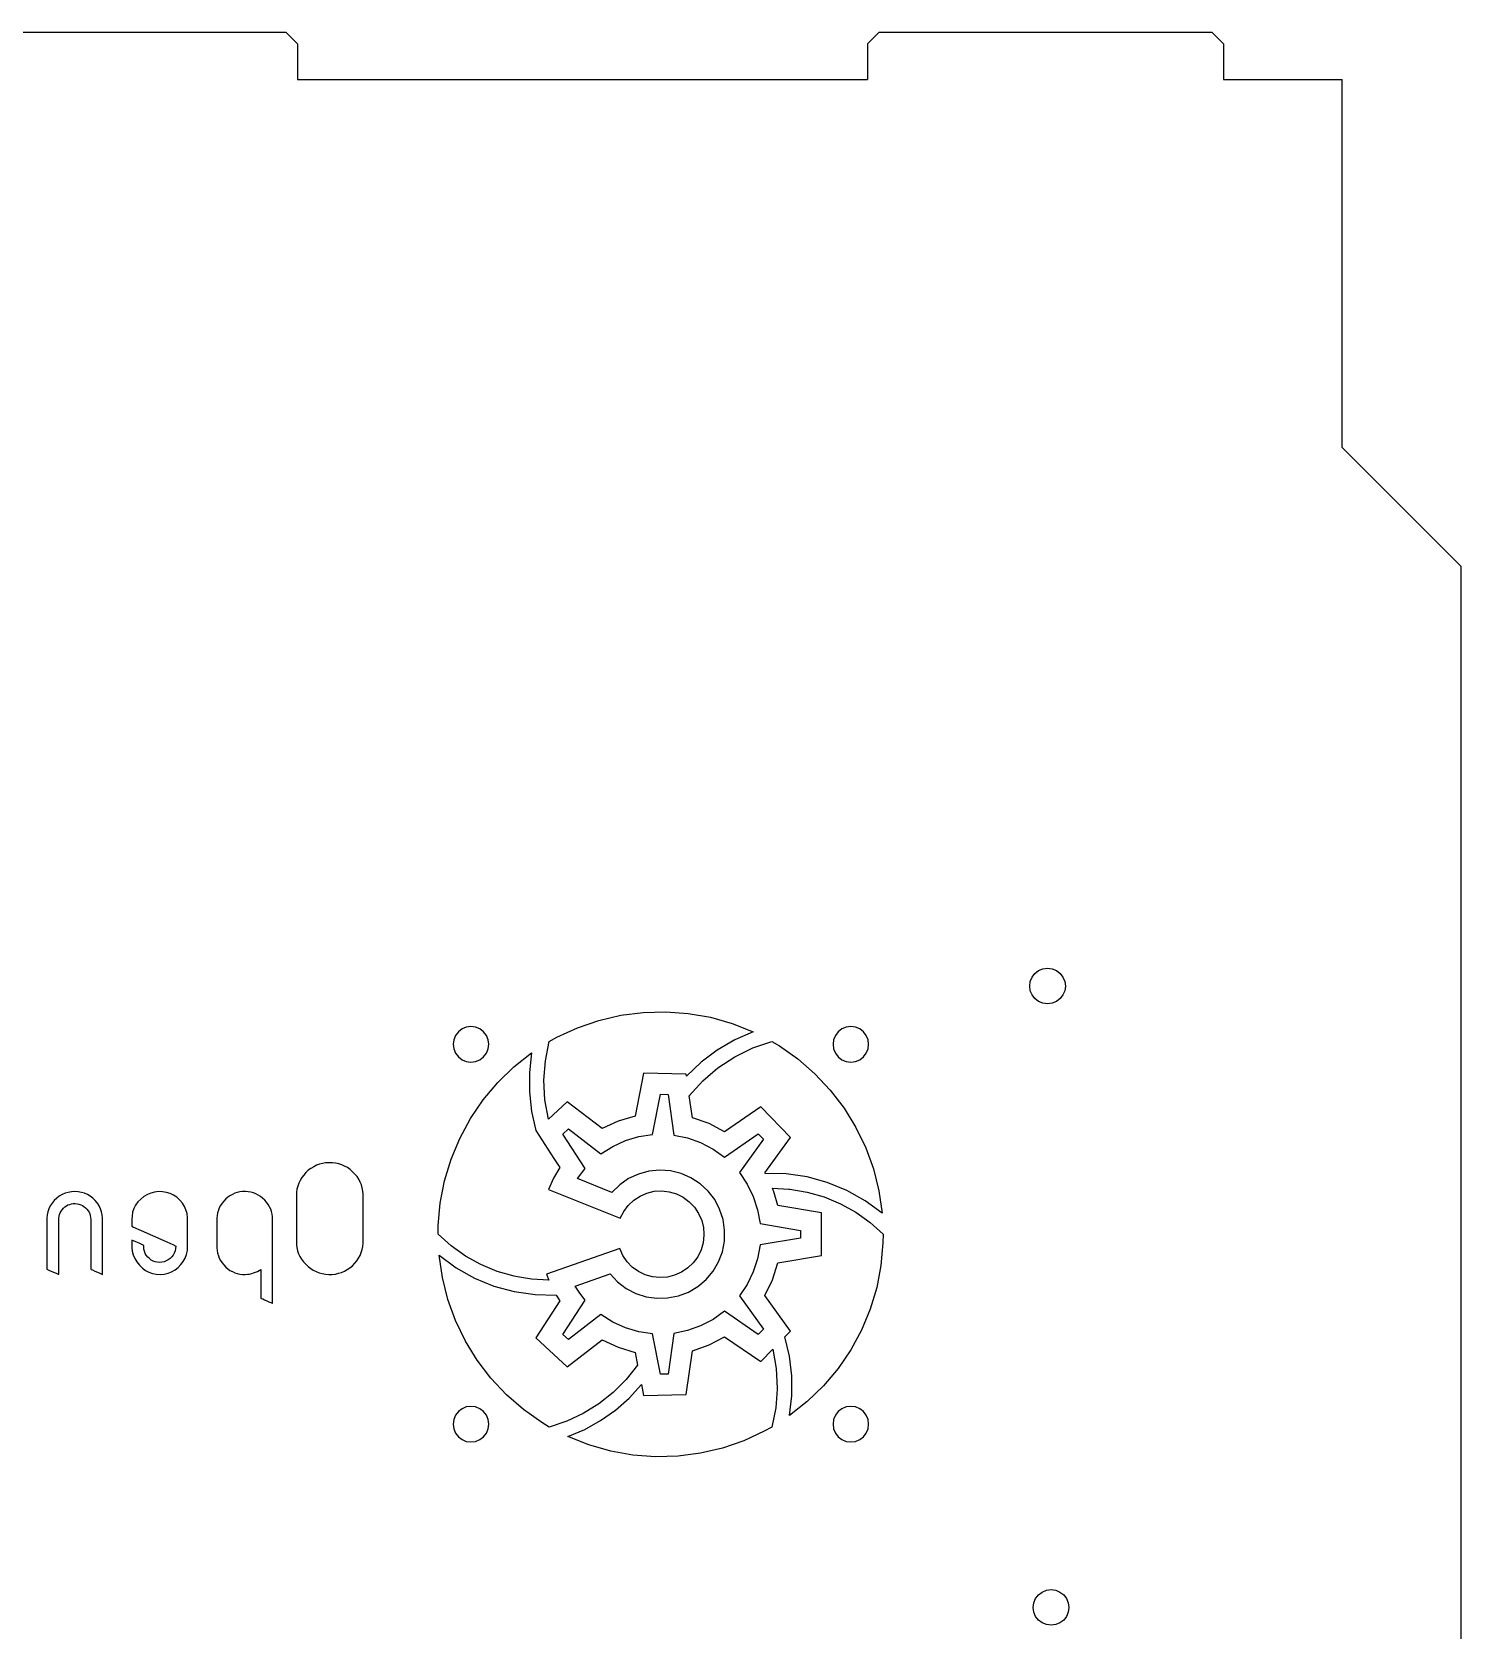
# Model space of a CAD drawing. Header units: metres. Extents: x 296 to 562, y 1543 to 1813.
# Drawn here: x 431.2 to 551.5, y 1678 to 1812.6 of the extents above; entities that cross this region are included whole.
import ezdxf

# ---------------------------------------------------------------- set-up
doc = ezdxf.new("R2010")
doc.units = ezdxf.units.M

msp = doc.modelspace()

# ---------------------------------------------------------------- linework, layer by layer
at = {"layer": 'GROUP0'}
for p, q in [((404.54, 1812.64, 0), (452.54, 1812.64, 0)), ((452.54, 1812.64, 0), (453.54, 1811.64, 0)), ((502.54, 1812.64, 0), (501.54, 1811.64, 0)), ((502.54, 1812.64, 0), (530.54, 1812.64, 0)), ((530.54, 1812.64, 0), (531.54, 1811.64, 0)), ((453.54, 1811.64, 0), (453.54, 1808.64, 0)), ((501.54, 1811.64, 0), (501.54, 1808.64, 0)), ((531.54, 1811.64, 0), (531.54, 1808.64, 0)), ((453.54, 1808.64, 0), (501.54, 1808.64, 0)), ((531.54, 1808.64, 0), (541.54, 1808.64, 0)), ((541.54, 1777.64, 0), (541.54, 1808.64, 0)), ((551.54, 1767.64, 0), (541.54, 1777.64, 0)), ((551.54, 1767.64, 0), (551.54, 1613.64, 0)), ((515.21, 1732.27, 0), (515.26, 1732.66, 0)), ((515.26, 1732.66, 0), (515.41, 1733.02, 0)), ((515.41, 1733.02, 0), (515.65, 1733.33, 0)), ((515.65, 1733.33, 0), (515.96, 1733.57, 0)), ((515.96, 1733.57, 0), (516.32, 1733.72, 0)), ((516.32, 1733.72, 0), (516.71, 1733.77, 0)), ((516.71, 1733.77, 0), (517.1, 1733.72, 0)), ((517.1, 1733.72, 0), (517.46, 1733.57, 0)), ((517.46, 1733.57, 0), (517.77, 1733.33, 0)), ((517.77, 1733.33, 0), (518.01, 1733.02, 0)), ((518.01, 1733.02, 0), (518.16, 1732.66, 0)), ((518.16, 1732.66, 0), (518.21, 1732.27, 0)), ((515.26, 1731.88, 0), (515.21, 1732.27, 0)), ((515.41, 1731.52, 0), (515.26, 1731.88, 0)), ((515.65, 1731.21, 0), (515.41, 1731.52, 0)), ((518.01, 1731.52, 0), (517.77, 1731.21, 0)), ((518.16, 1731.88, 0), (518.01, 1731.52, 0)), ((518.21, 1732.27, 0), (518.16, 1731.88, 0)), ((480.76, 1729.81, 0), (482.65, 1730.05, 0)), ((482.65, 1730.05, 0), (484.55, 1730.11, 0)), ((484.55, 1730.11, 0), (486.45, 1729.97, 0)), ((486.45, 1729.97, 0), (488.32, 1729.64, 0)), ((515.96, 1730.97, 0), (515.65, 1731.21, 0)), ((516.32, 1730.82, 0), (515.96, 1730.97, 0)), ((516.71, 1730.77, 0), (516.32, 1730.82, 0)), ((517.1, 1730.82, 0), (516.71, 1730.77, 0)), ((517.46, 1730.97, 0), (517.1, 1730.82, 0)), ((517.77, 1731.21, 0), (517.46, 1730.97, 0)), ((467.39, 1728.66, 0), (467.08, 1728.42, 0)), ((467.75, 1728.81, 0), (467.39, 1728.66, 0)), ((468.14, 1728.86, 0), (467.75, 1728.81, 0)), ((468.53, 1728.81, 0), (468.14, 1728.86, 0)), ((468.89, 1728.66, 0), (468.53, 1728.81, 0)), ((469.2, 1728.42, 0), (468.89, 1728.66, 0)), ((475.38, 1727.95, 0), (477.11, 1728.75, 0)), ((477.11, 1728.75, 0), (478.91, 1729.37, 0)), ((478.91, 1729.37, 0), (480.76, 1729.81, 0)), ((488.32, 1729.64, 0), (490.15, 1729.11, 0)), ((490.15, 1729.11, 0), (491.92, 1728.41, 0)), ((499.39, 1728.66, 0), (499.08, 1728.42, 0)), ((499.75, 1728.81, 0), (499.39, 1728.66, 0)), ((500.14, 1728.86, 0), (499.75, 1728.81, 0)), ((500.53, 1728.81, 0), (500.14, 1728.86, 0)), ((500.89, 1728.66, 0), (500.53, 1728.81, 0)), ((501.2, 1728.42, 0), (500.89, 1728.66, 0)), ((466.69, 1727.75, 0), (466.64, 1727.36, 0)), ((466.64, 1727.36, 0), (466.69, 1726.97, 0)), ((466.84, 1728.11, 0), (466.69, 1727.75, 0)), ((467.08, 1728.42, 0), (466.84, 1728.11, 0)), ((469.44, 1728.11, 0), (469.2, 1728.42, 0)), ((469.59, 1727.75, 0), (469.44, 1728.11, 0)), ((469.64, 1727.36, 0), (469.59, 1727.75, 0)), ((469.59, 1726.97, 0), (469.64, 1727.36, 0)), ((474.41, 1725.98, 0), (474.74, 1727.6, 0)), ((474.74, 1727.6, 0), (475.38, 1727.95, 0)), ((490.36, 1727.73, 0), (488.88, 1726.87, 0)), ((491.92, 1728.41, 0), (490.36, 1727.73, 0)), ((492.4, 1727.23, 0), (493.49, 1727.6, 0)), ((493.49, 1727.6, 0), (494.12, 1727.22, 0)), ((498.69, 1727.75, 0), (498.64, 1727.36, 0)), ((498.64, 1727.36, 0), (498.69, 1726.97, 0)), ((498.84, 1728.11, 0), (498.69, 1727.75, 0)), ((499.08, 1728.42, 0), (498.84, 1728.11, 0)), ((501.44, 1728.11, 0), (501.2, 1728.42, 0)), ((501.59, 1727.75, 0), (501.44, 1728.11, 0)), ((501.64, 1727.36, 0), (501.59, 1727.75, 0)), ((501.59, 1726.97, 0), (501.64, 1727.36, 0)), ((466.69, 1726.97, 0), (466.84, 1726.61, 0)), ((466.84, 1726.61, 0), (467.08, 1726.3, 0)), ((467.08, 1726.3, 0), (467.39, 1726.06, 0)), ((467.39, 1726.06, 0), (467.75, 1725.91, 0)), ((468.53, 1725.91, 0), (468.89, 1726.06, 0)), ((468.89, 1726.06, 0), (469.2, 1726.3, 0)), ((469.2, 1726.3, 0), (469.44, 1726.61, 0)), ((469.44, 1726.61, 0), (469.59, 1726.97, 0)), ((471.76, 1725.46, 0), (473.25, 1726.64, 0)), ((473.25, 1726.64, 0), (473.06, 1725, 0)), ((474.29, 1724.33, 0), (474.41, 1725.98, 0)), ((488.88, 1726.87, 0), (487.52, 1725.85, 0)), ((488.95, 1725.39, 0), (490.36, 1726.32, 0)), ((490.36, 1726.32, 0), (491.89, 1727.06, 0)), ((491.89, 1727.06, 0), (492.4, 1727.23, 0)), ((494.12, 1727.22, 0), (495.67, 1726.13, 0)), ((495.67, 1726.13, 0), (497.11, 1724.88, 0)), ((498.69, 1726.97, 0), (498.84, 1726.61, 0)), ((498.84, 1726.61, 0), (499.08, 1726.3, 0)), ((499.08, 1726.3, 0), (499.39, 1726.06, 0)), ((499.39, 1726.06, 0), (499.75, 1725.91, 0)), ((500.53, 1725.91, 0), (500.89, 1726.06, 0)), ((500.89, 1726.06, 0), (501.2, 1726.3, 0)), ((501.2, 1726.3, 0), (501.44, 1726.61, 0)), ((501.44, 1726.61, 0), (501.59, 1726.97, 0)), ((467.75, 1725.91, 0), (468.14, 1725.86, 0)), ((468.14, 1725.86, 0), (468.53, 1725.91, 0)), ((470.39, 1724.14, 0), (471.76, 1725.46, 0)), ((473.06, 1725, 0), (473.06, 1723.35, 0)), ((482.68, 1724.94, 0), (481.96, 1721.31, 0)), ((486.27, 1724.85, 0), (482.68, 1724.94, 0)), ((486.29, 1724.67, 0), (486.27, 1724.85, 0)), ((487.52, 1725.85, 0), (486.29, 1724.67, 0)), ((487.66, 1724.28, 0), (488.95, 1725.39, 0)), ((497.11, 1724.88, 0), (498.41, 1723.49, 0)), ((499.75, 1725.91, 0), (500.14, 1725.86, 0)), ((500.14, 1725.86, 0), (500.53, 1725.91, 0)), ((469.17, 1722.68, 0), (470.39, 1724.14, 0)), ((473.06, 1723.35, 0), (473.25, 1721.71, 0)), ((474.37, 1722.69, 0), (474.29, 1724.33, 0)), ((486.53, 1723.02, 0), (487.66, 1724.28, 0)), ((498.41, 1723.49, 0), (499.57, 1721.98, 0)), ((468.1, 1721.11, 0), (469.17, 1722.68, 0)), ((474.66, 1721.06, 0), (474.37, 1722.69, 0)), ((476.24, 1722.52, 0), (474.66, 1721.06, 0)), ((479.18, 1720.26, 0), (476.24, 1722.52, 0)), ((483.44, 1719.76, 0), (484.11, 1723.16, 0)), ((484.11, 1723.16, 0), (484.74, 1723.14, 0)), ((484.74, 1723.14, 0), (485.24, 1719.72, 0)), ((486.79, 1721.18, 0), (486.53, 1723.02, 0)), ((492.56, 1722.1, 0), (489.51, 1719.99, 0)), ((495.07, 1719.52, 0), (492.56, 1722.1, 0)), ((499.57, 1721.98, 0), (500.57, 1720.36, 0)), ((467.19, 1719.43, 0), (468.1, 1721.11, 0)), ((473.25, 1721.71, 0), (473.61, 1720.09, 0)), ((480.53, 1720.89, 0), (479.18, 1720.26, 0)), ((481.96, 1721.31, 0), (480.53, 1720.89, 0)), ((488.2, 1720.69, 0), (486.79, 1721.18, 0)), ((489.51, 1719.99, 0), (488.2, 1720.69, 0)), ((466.46, 1717.68, 0), (467.19, 1719.43, 0)), ((473.61, 1720.09, 0), (475.13, 1717.75, 0)), ((475.88, 1719.8, 0), (476.35, 1720.24, 0)), ((477.77, 1716.91, 0), (475.88, 1719.8, 0)), ((476.35, 1720.24, 0), (479.09, 1718.13, 0)), ((480.08, 1718.76, 0), (481.15, 1719.25, 0)), ((481.15, 1719.25, 0), (482.27, 1719.59, 0)), ((482.27, 1719.59, 0), (483.44, 1719.76, 0)), ((485.24, 1719.72, 0), (486.39, 1719.48, 0)), ((486.39, 1719.48, 0), (487.49, 1719.08, 0)), ((489.49, 1717.85, 0), (492.34, 1719.82, 0)), ((492.78, 1719.36, 0), (490.75, 1716.57, 0)), ((492.34, 1719.82, 0), (492.78, 1719.36, 0)), ((492.89, 1716.53, 0), (495.07, 1719.52, 0)), ((500.57, 1720.36, 0), (501.39, 1718.65, 0)), ((479.09, 1718.13, 0), (480.08, 1718.76, 0)), ((487.49, 1719.08, 0), (488.54, 1718.54, 0)), ((488.54, 1718.54, 0), (489.49, 1717.85, 0)), ((501.39, 1718.65, 0), (502.04, 1716.86, 0)), ((454.24, 1716.55, 0), (454.05, 1716.35, 0)), ((454.44, 1716.75, 0), (454.24, 1716.55, 0)), ((454.66, 1716.91, 0), (454.44, 1716.75, 0)), ((454.89, 1717.05, 0), (454.66, 1716.91, 0)), ((455.13, 1717.17, 0), (454.89, 1717.05, 0)), ((455.38, 1717.26, 0), (455.13, 1717.17, 0)), ((455.63, 1717.33, 0), (455.38, 1717.26, 0)), ((455.9, 1717.37, 0), (455.63, 1717.33, 0)), ((456.18, 1717.39, 0), (455.9, 1717.37, 0)), ((456.47, 1717.38, 0), (456.18, 1717.39, 0)), ((456.74, 1717.35, 0), (456.47, 1717.38, 0)), ((457.01, 1717.29, 0), (456.74, 1717.35, 0)), ((457.26, 1717.21, 0), (457.01, 1717.29, 0)), ((457.5, 1717.1, 0), (457.26, 1717.21, 0)), ((457.73, 1716.97, 0), (457.5, 1717.1, 0)), ((457.96, 1716.82, 0), (457.73, 1716.97, 0)), ((458.17, 1716.63, 0), (457.96, 1716.82, 0)), ((458.36, 1716.43, 0), (458.17, 1716.63, 0)), ((465.91, 1715.86, 0), (466.46, 1717.68, 0)), ((475.63, 1716.98, 0), (475.1, 1716.09, 0)), ((475.13, 1717.75, 0), (475.63, 1716.98, 0)), ((477.11, 1716.05, 0), (477.77, 1716.91, 0)), ((483.13, 1716.68, 0), (482.25, 1716.43, 0)), ((484.04, 1716.77, 0), (483.13, 1716.68, 0)), ((484.95, 1716.7, 0), (484.04, 1716.77, 0)), ((485.84, 1716.49, 0), (484.95, 1716.7, 0)), ((490.75, 1716.57, 0), (491.41, 1715.59, 0)), ((492.89, 1716.53, 0), (492.91, 1716.48, 0)), ((502.04, 1716.86, 0), (502.51, 1715.01, 0)), ((453.48, 1715.16, 0), (453.45, 1714.89, 0)), ((453.55, 1715.42, 0), (453.48, 1715.16, 0)), ((453.63, 1715.67, 0), (453.55, 1715.42, 0)), ((453.75, 1715.9, 0), (453.63, 1715.67, 0)), ((453.88, 1716.13, 0), (453.75, 1715.9, 0)), ((454.05, 1716.35, 0), (453.88, 1716.13, 0)), ((458.54, 1716.22, 0), (458.36, 1716.43, 0)), ((458.69, 1716, 0), (458.54, 1716.22, 0)), ((458.81, 1715.76, 0), (458.69, 1716, 0)), ((458.91, 1715.52, 0), (458.81, 1715.76, 0)), ((458.98, 1715.27, 0), (458.91, 1715.52, 0)), ((459.03, 1715, 0), (458.98, 1715.27, 0)), ((465.55, 1713.99, 0), (465.91, 1715.86, 0)), ((475.1, 1716.09, 0), (474.66, 1715.14, 0)), ((480.02, 1714.88, 0), (477.11, 1716.05, 0)), ((480.67, 1715.52, 0), (480.02, 1714.88, 0)), ((481.42, 1716.05, 0), (480.67, 1715.52, 0)), ((482.25, 1716.43, 0), (481.42, 1716.05, 0)), ((486.67, 1716.12, 0), (485.84, 1716.49, 0)), ((487.44, 1715.62, 0), (486.67, 1716.12, 0)), ((488.11, 1715, 0), (487.44, 1715.62, 0)), ((491.41, 1715.59, 0), (491.92, 1714.54, 0)), ((494.69, 1716.45, 0), (492.91, 1716.48, 0)), ((493.67, 1714.86, 0), (493.53, 1715.25, 0)), ((493.53, 1715.25, 0), (494.93, 1715.16, 0)), ((496.45, 1716.19, 0), (494.69, 1716.45, 0)), ((494.93, 1715.16, 0), (495.01, 1715.16, 0)), ((495.01, 1715.16, 0), (496.47, 1714.91, 0)), ((498.16, 1715.72, 0), (496.45, 1716.19, 0)), ((499.8, 1715.05, 0), (498.16, 1715.72, 0)), ((432.85, 1713.98, 0), (432.7, 1713.75, 0)), ((433.03, 1714.2, 0), (432.85, 1713.98, 0)), ((433.24, 1714.4, 0), (433.03, 1714.2, 0)), ((433.46, 1714.57, 0), (433.24, 1714.4, 0)), ((433.7, 1714.71, 0), (433.46, 1714.57, 0)), ((433.95, 1714.81, 0), (433.7, 1714.71, 0)), ((434.21, 1714.89, 0), (433.95, 1714.81, 0)), ((434.06, 1713.75, 0), (434.19, 1713.83, 0)), ((434.19, 1713.83, 0), (434.34, 1713.88, 0)), ((434.48, 1714.94, 0), (434.21, 1714.89, 0)), ((434.34, 1713.88, 0), (434.48, 1713.92, 0)), ((434.76, 1714.95, 0), (434.48, 1714.94, 0)), ((434.48, 1713.92, 0), (434.64, 1713.94, 0)), ((434.64, 1713.94, 0), (434.8, 1713.94, 0)), ((435.05, 1714.94, 0), (434.76, 1714.95, 0)), ((434.8, 1713.94, 0), (434.96, 1713.93, 0)), ((434.96, 1713.93, 0), (435.12, 1713.9, 0)), ((435.32, 1714.89, 0), (435.05, 1714.94, 0)), ((435.12, 1713.9, 0), (435.27, 1713.84, 0)), ((435.27, 1713.84, 0), (435.41, 1713.78, 0)), ((435.58, 1714.81, 0), (435.32, 1714.89, 0)), ((435.83, 1714.71, 0), (435.58, 1714.81, 0)), ((436.06, 1714.57, 0), (435.83, 1714.71, 0)), ((436.28, 1714.4, 0), (436.06, 1714.57, 0)), ((436.49, 1714.2, 0), (436.28, 1714.4, 0)), ((436.67, 1713.98, 0), (436.49, 1714.2, 0)), ((436.82, 1713.75, 0), (436.67, 1713.98, 0)), ((439.89, 1713.82, 0), (439.75, 1713.53, 0)), ((440.08, 1714.08, 0), (439.89, 1713.82, 0)), ((440.32, 1714.32, 0), (440.08, 1714.08, 0)), ((440.59, 1714.54, 0), (440.32, 1714.32, 0)), ((440.88, 1714.71, 0), (440.59, 1714.54, 0)), ((441.18, 1714.83, 0), (440.88, 1714.71, 0)), ((441.49, 1714.91, 0), (441.18, 1714.83, 0)), ((441.81, 1714.95, 0), (441.49, 1714.91, 0)), ((442.15, 1714.94, 0), (441.81, 1714.95, 0)), ((442.48, 1714.89, 0), (442.15, 1714.94, 0)), ((442.79, 1714.8, 0), (442.48, 1714.89, 0)), ((443.08, 1714.65, 0), (442.79, 1714.8, 0)), ((443.36, 1714.47, 0), (443.08, 1714.65, 0)), ((443.61, 1714.24, 0), (443.36, 1714.47, 0)), ((443.83, 1713.98, 0), (443.61, 1714.24, 0)), ((444, 1713.71, 0), (443.83, 1713.98, 0)), ((447.17, 1713.98, 0), (447.04, 1713.79, 0)), ((447.31, 1714.16, 0), (447.17, 1713.98, 0)), ((447.48, 1714.33, 0), (447.31, 1714.16, 0)), ((447.66, 1714.48, 0), (447.48, 1714.33, 0)), ((447.84, 1714.61, 0), (447.66, 1714.48, 0)), ((448.04, 1714.72, 0), (447.84, 1714.61, 0)), ((448.24, 1714.81, 0), (448.04, 1714.72, 0)), ((448.45, 1714.88, 0), (448.24, 1714.81, 0)), ((448.67, 1714.92, 0), (448.45, 1714.88, 0)), ((448.9, 1714.95, 0), (448.67, 1714.92, 0)), ((449.14, 1714.95, 0), (448.9, 1714.95, 0)), ((449.37, 1714.94, 0), (449.14, 1714.95, 0)), ((449.6, 1714.9, 0), (449.37, 1714.94, 0)), ((449.81, 1714.84, 0), (449.6, 1714.9, 0)), ((450.02, 1714.76, 0), (449.81, 1714.84, 0)), ((450.22, 1714.66, 0), (450.02, 1714.76, 0)), ((450.41, 1714.54, 0), (450.22, 1714.66, 0)), ((450.59, 1714.4, 0), (450.41, 1714.54, 0)), ((450.77, 1714.24, 0), (450.59, 1714.4, 0)), ((450.92, 1714.06, 0), (450.77, 1714.24, 0)), ((451.06, 1713.88, 0), (450.92, 1714.06, 0)), ((451.17, 1713.68, 0), (451.06, 1713.88, 0)), ((453.45, 1714.89, 0), (453.43, 1714.62, 0)), ((453.43, 1714.62, 0), (453.43, 1714.45, 0)), ((453.43, 1714.45, 0), (453.43, 1714.03, 0)), ((453.43, 1714.03, 0), (453.43, 1713.42, 0)), ((459.05, 1714.73, 0), (459.03, 1715, 0)), ((459.05, 1714.56, 0), (459.05, 1714.73, 0)), ((459.05, 1714.22, 0), (459.05, 1714.56, 0)), ((459.05, 1713.68, 0), (459.05, 1714.22, 0)), ((465.38, 1712.09, 0), (465.55, 1713.99, 0)), ((474.66, 1715.14, 0), (480.72, 1712.72, 0)), ((481.39, 1713.79, 0), (481.85, 1714.23, 0)), ((481.85, 1714.23, 0), (482.38, 1714.58, 0)), ((482.38, 1714.58, 0), (482.96, 1714.83, 0)), ((482.96, 1714.83, 0), (483.58, 1714.98, 0)), ((483.58, 1714.98, 0), (484.22, 1715.01, 0)), ((484.22, 1715.01, 0), (484.85, 1714.94, 0)), ((484.85, 1714.94, 0), (485.46, 1714.76, 0)), ((485.46, 1714.76, 0), (486.02, 1714.48, 0)), ((486.02, 1714.48, 0), (486.53, 1714.1, 0)), ((486.53, 1714.1, 0), (486.97, 1713.64, 0)), ((488.67, 1714.28, 0), (488.11, 1715, 0)), ((489.09, 1713.47, 0), (488.67, 1714.28, 0)), ((491.92, 1714.54, 0), (492.29, 1713.42, 0)), ((494, 1713.78, 0), (493.67, 1714.86, 0)), ((496.47, 1714.91, 0), (497.89, 1714.5, 0)), ((497.89, 1714.5, 0), (499.26, 1713.93, 0)), ((499.26, 1713.93, 0), (500.55, 1713.21, 0)), ((501.35, 1714.18, 0), (499.8, 1715.05, 0)), ((502.78, 1713.13, 0), (501.35, 1714.18, 0)), ((502.51, 1715.01, 0), (502.78, 1713.13, 0)), ((432.44, 1712.99, 0), (432.41, 1712.71, 0)), ((432.41, 1712.71, 0), (432.41, 1712.49, 0)), ((432.41, 1712.49, 0), (432.41, 1711.96, 0)), ((432.5, 1713.26, 0), (432.44, 1712.99, 0)), ((432.58, 1713.51, 0), (432.5, 1713.26, 0)), ((432.7, 1713.75, 0), (432.58, 1713.51, 0)), ((433.41, 1712.71, 0), (433.44, 1712.87, 0)), ((433.41, 1712.56, 0), (433.41, 1712.71, 0)), ((433.41, 1712.11, 0), (433.41, 1712.56, 0)), ((433.44, 1712.87, 0), (433.48, 1713.02, 0)), ((433.48, 1713.02, 0), (433.53, 1713.17, 0)), ((433.53, 1713.17, 0), (433.61, 1713.31, 0)), ((433.61, 1713.31, 0), (433.7, 1713.43, 0)), ((433.7, 1713.43, 0), (433.81, 1713.55, 0)), ((433.81, 1713.55, 0), (433.93, 1713.66, 0)), ((433.93, 1713.66, 0), (434.06, 1713.75, 0)), ((435.41, 1713.78, 0), (435.54, 1713.69, 0)), ((435.54, 1713.69, 0), (435.67, 1713.58, 0)), ((435.67, 1713.58, 0), (435.79, 1713.47, 0)), ((435.79, 1713.47, 0), (435.89, 1713.34, 0)), ((435.89, 1713.34, 0), (435.97, 1713.21, 0)), ((435.97, 1713.21, 0), (436.03, 1713.07, 0)), ((436.03, 1713.07, 0), (436.07, 1712.93, 0)), ((436.07, 1712.93, 0), (436.1, 1712.77, 0)), ((436.1, 1712.77, 0), (436.11, 1712.61, 0)), ((436.11, 1712.61, 0), (436.11, 1712.56, 0)), ((436.11, 1712.56, 0), (436.11, 1712.16, 0)), ((436.93, 1713.51, 0), (436.82, 1713.75, 0)), ((437.02, 1713.26, 0), (436.93, 1713.51, 0)), ((437.08, 1712.99, 0), (437.02, 1713.26, 0)), ((437.1, 1712.71, 0), (437.08, 1712.99, 0)), ((437.11, 1712.48, 0), (437.1, 1712.71, 0)), ((437.11, 1711.89, 0), (437.11, 1712.48, 0)), ((439.59, 1712.89, 0), (439.57, 1712.61, 0)), ((439.57, 1712.61, 0), (439.57, 1712.54, 0)), ((439.57, 1712.54, 0), (439.57, 1712.41, 0)), ((439.64, 1713.22, 0), (439.59, 1712.89, 0)), ((439.75, 1713.53, 0), (439.64, 1713.22, 0)), ((444.13, 1713.41, 0), (444, 1713.71, 0)), ((444.22, 1713.1, 0), (444.13, 1713.41, 0)), ((444.26, 1712.77, 0), (444.22, 1713.1, 0)), ((444.27, 1712.55, 0), (444.26, 1712.77, 0)), ((444.27, 1712.17, 0), (444.27, 1712.55, 0)), ((446.75, 1712.95, 0), (446.73, 1712.72, 0)), ((446.73, 1712.72, 0), (446.73, 1712.58, 0)), ((446.73, 1712.58, 0), (446.73, 1712.39, 0)), ((446.8, 1713.17, 0), (446.75, 1712.95, 0)), ((446.86, 1713.39, 0), (446.8, 1713.17, 0)), ((446.94, 1713.59, 0), (446.86, 1713.39, 0)), ((447.04, 1713.79, 0), (446.94, 1713.59, 0)), ((451.27, 1713.48, 0), (451.17, 1713.68, 0)), ((451.34, 1713.27, 0), (451.27, 1713.48, 0)), ((451.39, 1713.05, 0), (451.34, 1713.27, 0)), ((451.42, 1712.83, 0), (451.39, 1713.05, 0)), ((451.43, 1712.61, 0), (451.42, 1712.83, 0)), ((451.43, 1712.26, 0), (451.43, 1712.61, 0)), ((453.43, 1713.42, 0), (453.43, 1712.72, 0)), ((453.43, 1712.72, 0), (453.43, 1712.02, 0)), ((459.05, 1713, 0), (459.05, 1713.68, 0)), ((459.05, 1712.29, 0), (459.05, 1713, 0)), ((480.72, 1712.72, 0), (481.01, 1713.28, 0)), ((481.01, 1713.28, 0), (481.39, 1713.79, 0)), ((486.97, 1713.64, 0), (487.32, 1713.11, 0)), ((487.32, 1713.11, 0), (487.58, 1712.53, 0)), ((487.58, 1712.53, 0), (487.73, 1711.92, 0)), ((489.38, 1712.6, 0), (489.09, 1713.47, 0)), ((489.51, 1711.7, 0), (489.38, 1712.6, 0)), ((492.29, 1713.42, 0), (492.5, 1712.26, 0)), ((497.66, 1713.16, 0), (494, 1713.78, 0)), ((497.66, 1709.57, 0), (497.66, 1713.16, 0)), ((500.55, 1713.21, 0), (501.76, 1712.35, 0)), ((432.41, 1711.96, 0), (432.41, 1711.13, 0)), ((432.41, 1711.13, 0), (432.41, 1710.2, 0)), ((433.41, 1711.29, 0), (433.41, 1712.11, 0)), ((433.41, 1710.29, 0), (433.41, 1711.29, 0)), ((436.11, 1712.16, 0), (436.11, 1711.42, 0)), ((436.11, 1711.42, 0), (436.11, 1710.5, 0)), ((437.11, 1710.98, 0), (437.11, 1711.89, 0)), ((439.57, 1712.41, 0), (439.57, 1712.25, 0)), ((439.57, 1712.25, 0), (439.57, 1712.11, 0)), ((439.57, 1712.11, 0), (439.57, 1712.03, 0)), ((439.57, 1712.03, 0), (439.72, 1711.96, 0)), ((439.72, 1711.96, 0), (440.37, 1711.67, 0)), ((440.37, 1711.67, 0), (441.31, 1711.25, 0)), ((441.31, 1711.25, 0), (442.28, 1710.82, 0)), ((444.27, 1711.6, 0), (444.27, 1712.17, 0)), ((444.27, 1711, 0), (444.27, 1711.6, 0)), ((446.73, 1712.39, 0), (446.73, 1712.07, 0)), ((446.73, 1712.07, 0), (446.73, 1711.68, 0)), ((446.73, 1711.68, 0), (446.73, 1711.25, 0)), ((446.73, 1711.25, 0), (446.73, 1710.86, 0)), ((451.43, 1711.44, 0), (451.43, 1712.26, 0)), ((451.43, 1710.31, 0), (451.43, 1711.44, 0)), ((453.43, 1712.02, 0), (453.43, 1711.4, 0)), ((453.43, 1711.4, 0), (453.43, 1710.94, 0)), ((459.05, 1711.63, 0), (459.05, 1712.29, 0)), ((459.05, 1711.1, 0), (459.05, 1711.63, 0)), ((465.37, 1711.36, 0), (465.38, 1712.09, 0)), ((466.47, 1710.37, 0), (465.37, 1711.36, 0)), ((487.77, 1711.28, 0), (487.7, 1710.65, 0)), ((487.73, 1711.92, 0), (487.76, 1711.36, 0)), ((487.76, 1711.36, 0), (487.77, 1711.28, 0)), ((489.49, 1710.79, 0), (489.5, 1711.36, 0)), ((489.5, 1711.36, 0), (489.51, 1711.7, 0)), ((492.5, 1712.26, 0), (495.91, 1711.68, 0)), ((495.91, 1711.68, 0), (495.91, 1711.04, 0)), ((501.76, 1712.35, 0), (502.87, 1711.36, 0)), ((502.87, 1711.36, 0), (502.85, 1710.63, 0)), ((432.41, 1710.2, 0), (432.41, 1709.32, 0)), ((433.41, 1709.28, 0), (433.41, 1710.29, 0)), ((436.11, 1710.5, 0), (436.11, 1709.59, 0)), ((437.11, 1709.95, 0), (437.11, 1710.98, 0)), ((437.11, 1708.98, 0), (437.11, 1709.95, 0)), ((439.58, 1710.87, 0), (439.57, 1710.84, 0)), ((439.57, 1710.84, 0), (439.57, 1710.74, 0)), ((439.57, 1710.74, 0), (439.57, 1710.59, 0)), ((439.57, 1710.59, 0), (439.57, 1710.45, 0)), ((439.57, 1710.45, 0), (439.57, 1710.35, 0)), ((439.57, 1710.35, 0), (439.57, 1710.25, 0)), ((439.57, 1710.25, 0), (439.61, 1709.94, 0)), ((439.7, 1710.81, 0), (439.58, 1710.87, 0)), ((439.61, 1709.94, 0), (439.69, 1709.63, 0)), ((439.92, 1710.71, 0), (439.7, 1710.81, 0)), ((440.19, 1710.6, 0), (439.92, 1710.71, 0)), ((440.42, 1710.49, 0), (440.19, 1710.6, 0)), ((440.57, 1710.42, 0), (440.42, 1710.49, 0)), ((440.57, 1710.39, 0), (440.57, 1710.42, 0)), ((440.57, 1710.34, 0), (440.57, 1710.39, 0)), ((440.57, 1710.32, 0), (440.57, 1710.34, 0)), ((440.59, 1710.11, 0), (440.57, 1710.32, 0)), ((440.63, 1709.93, 0), (440.59, 1710.11, 0)), ((440.7, 1709.75, 0), (440.63, 1709.93, 0)), ((442.28, 1710.82, 0), (443.02, 1710.49, 0)), ((443.02, 1710.49, 0), (443.27, 1710.36, 0)), ((443.15, 1709.78, 0), (443.06, 1709.61, 0)), ((443.21, 1709.96, 0), (443.15, 1709.78, 0)), ((443.26, 1710.15, 0), (443.21, 1709.96, 0)), ((443.27, 1710.36, 0), (443.26, 1710.15, 0)), ((444.18, 1709.66, 0), (444.25, 1709.98, 0)), ((444.25, 1709.98, 0), (444.27, 1710.32, 0)), ((444.27, 1710.52, 0), (444.27, 1711, 0)), ((444.27, 1710.32, 0), (444.27, 1710.52, 0)), ((446.73, 1710.86, 0), (446.73, 1710.54, 0)), ((446.73, 1710.54, 0), (446.73, 1710.35, 0)), ((446.73, 1710.35, 0), (446.73, 1710.21, 0)), ((446.73, 1710.21, 0), (446.75, 1709.98, 0)), ((446.75, 1709.98, 0), (446.8, 1709.76, 0)), ((451.43, 1709.02, 0), (451.43, 1710.31, 0)), ((453.43, 1710.94, 0), (453.43, 1710.75, 0)), ((453.43, 1710.75, 0), (453.44, 1710.5, 0)), ((453.44, 1710.5, 0), (453.48, 1710.23, 0)), ((453.48, 1710.23, 0), (453.54, 1709.97, 0)), ((453.54, 1709.97, 0), (453.62, 1709.72, 0)), ((458.8, 1709.58, 0), (458.9, 1709.82, 0)), ((458.9, 1709.82, 0), (458.97, 1710.07, 0)), ((458.97, 1710.07, 0), (459.02, 1710.34, 0)), ((459.02, 1710.34, 0), (459.05, 1710.61, 0)), ((459.05, 1710.79, 0), (459.05, 1711.1, 0)), ((459.05, 1710.61, 0), (459.05, 1710.79, 0)), ((467.68, 1709.52, 0), (466.47, 1710.37, 0)), ((480.67, 1710.16, 0), (474.51, 1708, 0)), ((480.93, 1709.58, 0), (480.67, 1710.16, 0)), ((487.52, 1710.04, 0), (487.24, 1709.47, 0)), ((487.7, 1710.65, 0), (487.52, 1710.04, 0)), ((488.99, 1709.04, 0), (489.32, 1709.89, 0)), ((489.32, 1709.89, 0), (489.49, 1710.79, 0)), ((492.5, 1710.46, 0), (492.29, 1709.3, 0)), ((495.91, 1711.04, 0), (492.5, 1710.46, 0)), ((502.85, 1710.63, 0), (502.68, 1708.74, 0)), ((432.41, 1709.32, 0), (432.41, 1708.67, 0)), ((432.41, 1708.67, 0), (432.41, 1708.42, 0)), ((433.41, 1708.46, 0), (433.41, 1709.28, 0)), ((433.41, 1708.01, 0), (433.41, 1708.46, 0)), ((436.11, 1709.59, 0), (436.11, 1708.85, 0)), ((436.11, 1708.85, 0), (436.11, 1708.45, 0)), ((436.11, 1708.45, 0), (436.14, 1708.4, 0)), ((437.11, 1708.26, 0), (437.11, 1708.98, 0)), ((439.69, 1709.63, 0), (439.82, 1709.33, 0)), ((439.82, 1709.33, 0), (440, 1709.04, 0)), ((440, 1709.04, 0), (440.23, 1708.75, 0)), ((440.23, 1708.75, 0), (440.48, 1708.5, 0)), ((440.48, 1708.5, 0), (440.73, 1708.31, 0)), ((440.79, 1709.59, 0), (440.7, 1709.75, 0)), ((440.91, 1709.44, 0), (440.79, 1709.59, 0)), ((441.05, 1709.31, 0), (440.91, 1709.44, 0)), ((441.2, 1709.19, 0), (441.05, 1709.31, 0)), ((441.36, 1709.1, 0), (441.2, 1709.19, 0)), ((441.53, 1709.04, 0), (441.36, 1709.1, 0)), ((441.7, 1709, 0), (441.53, 1709.04, 0)), ((441.89, 1708.99, 0), (441.7, 1709, 0)), ((442.1, 1709, 0), (441.89, 1708.99, 0)), ((442.29, 1709.04, 0), (442.1, 1709, 0)), ((442.47, 1709.11, 0), (442.29, 1709.04, 0)), ((442.64, 1709.2, 0), (442.47, 1709.11, 0)), ((442.8, 1709.31, 0), (442.64, 1709.2, 0)), ((442.94, 1709.46, 0), (442.8, 1709.31, 0)), ((443.06, 1709.61, 0), (442.94, 1709.46, 0)), ((443.21, 1708.35, 0), (443.47, 1708.56, 0)), ((443.47, 1708.56, 0), (443.71, 1708.8, 0)), ((443.71, 1708.8, 0), (443.91, 1709.07, 0)), ((443.91, 1709.07, 0), (444.07, 1709.35, 0)), ((444.07, 1709.35, 0), (444.18, 1709.66, 0)), ((446.8, 1709.76, 0), (446.86, 1709.54, 0)), ((446.86, 1709.54, 0), (446.94, 1709.34, 0)), ((446.94, 1709.34, 0), (447.04, 1709.14, 0)), ((447.04, 1709.14, 0), (447.17, 1708.95, 0)), ((447.17, 1708.95, 0), (447.31, 1708.77, 0)), ((447.31, 1708.77, 0), (447.48, 1708.6, 0)), ((447.48, 1708.6, 0), (447.66, 1708.45, 0)), ((447.66, 1708.45, 0), (447.84, 1708.32, 0)), ((451.43, 1707.74, 0), (451.43, 1709.02, 0)), ((453.62, 1709.72, 0), (453.73, 1709.49, 0)), ((453.73, 1709.49, 0), (453.87, 1709.26, 0)), ((453.87, 1709.26, 0), (454.03, 1709.04, 0)), ((454.03, 1709.04, 0), (454.22, 1708.83, 0)), ((454.22, 1708.83, 0), (454.42, 1708.64, 0)), ((454.42, 1708.64, 0), (454.64, 1708.47, 0)), ((454.64, 1708.47, 0), (454.86, 1708.33, 0)), ((457.71, 1708.38, 0), (457.94, 1708.53, 0)), ((457.94, 1708.53, 0), (458.15, 1708.71, 0)), ((458.15, 1708.71, 0), (458.35, 1708.91, 0)), ((458.35, 1708.91, 0), (458.52, 1709.12, 0)), ((458.52, 1709.12, 0), (458.67, 1709.35, 0)), ((458.67, 1709.35, 0), (458.8, 1709.58, 0)), ((465.73, 1707.71, 0), (465.45, 1709.59, 0)), ((465.45, 1709.59, 0), (466.88, 1708.54, 0)), ((466.88, 1708.54, 0), (468.43, 1707.67, 0)), ((468.98, 1708.8, 0), (467.68, 1709.52, 0)), ((470.34, 1708.23, 0), (468.98, 1708.8, 0)), ((481.29, 1709.05, 0), (480.93, 1709.58, 0)), ((481.73, 1708.6, 0), (481.29, 1709.05, 0)), ((482.24, 1708.23, 0), (481.73, 1708.6, 0)), ((486.41, 1708.52, 0), (485.88, 1708.16, 0)), ((486.87, 1708.96, 0), (486.41, 1708.52, 0)), ((487.24, 1709.47, 0), (486.87, 1708.96, 0)), ((488.53, 1708.25, 0), (488.99, 1709.04, 0)), ((492.29, 1709.3, 0), (491.92, 1708.19, 0)), ((493.55, 1707.53, 0), (494, 1708.94, 0)), ((494, 1708.94, 0), (497.66, 1709.57, 0)), ((502.68, 1708.74, 0), (502.32, 1706.87, 0)), ((432.41, 1708.42, 0), (432.47, 1708.39, 0)), ((432.47, 1708.39, 0), (432.63, 1708.32, 0)), ((432.63, 1708.32, 0), (432.83, 1708.23, 0)), ((432.83, 1708.23, 0), (433.06, 1708.13, 0)), ((433.06, 1708.13, 0), (433.25, 1708.05, 0)), ((433.25, 1708.05, 0), (433.38, 1707.99, 0)), ((433.38, 1707.99, 0), (433.41, 1708.01, 0)), ((436.14, 1708.4, 0), (436.27, 1708.35, 0)), ((436.27, 1708.35, 0), (436.46, 1708.26, 0)), ((436.46, 1708.26, 0), (436.68, 1708.16, 0)), ((436.68, 1708.16, 0), (436.89, 1708.07, 0)), ((436.89, 1708.07, 0), (437.05, 1708.01, 0)), ((437.05, 1708.01, 0), (437.11, 1707.98, 0)), ((437.11, 1707.98, 0), (437.11, 1708.26, 0)), ((440.73, 1708.31, 0), (441.01, 1708.16, 0)), ((441.01, 1708.16, 0), (441.3, 1708.06, 0)), ((441.3, 1708.06, 0), (441.62, 1708, 0)), ((441.62, 1708, 0), (441.96, 1707.98, 0)), ((441.96, 1707.98, 0), (442.3, 1708.01, 0)), ((442.3, 1708.01, 0), (442.62, 1708.08, 0)), ((442.62, 1708.08, 0), (442.92, 1708.19, 0)), ((442.92, 1708.19, 0), (443.21, 1708.35, 0)), ((447.84, 1708.32, 0), (448.04, 1708.21, 0)), ((448.04, 1708.21, 0), (448.24, 1708.12, 0)), ((448.24, 1708.12, 0), (448.45, 1708.06, 0)), ((448.45, 1708.06, 0), (448.67, 1708.01, 0)), ((448.67, 1708.01, 0), (448.9, 1707.98, 0)), ((448.9, 1707.98, 0), (449.13, 1707.98, 0)), ((449.13, 1707.98, 0), (449.31, 1707.99, 0)), ((449.31, 1707.99, 0), (449.49, 1708.01, 0)), ((449.49, 1708.01, 0), (449.67, 1708.05, 0)), ((449.67, 1708.05, 0), (449.83, 1708.1, 0)), ((449.83, 1708.1, 0), (450, 1708.16, 0)), ((450, 1708.16, 0), (450.16, 1708.23, 0)), ((450.16, 1708.23, 0), (450.31, 1708.32, 0)), ((450.31, 1708.32, 0), (450.43, 1708.4, 0)), ((450.43, 1708.4, 0), (450.43, 1708.26, 0)), ((450.43, 1708.26, 0), (450.43, 1707.97, 0)), ((450.43, 1707.97, 0), (450.43, 1707.57, 0)), ((450.43, 1707.57, 0), (450.43, 1707.13, 0)), ((450.43, 1707.13, 0), (450.43, 1706.69, 0)), ((451.43, 1706.63, 0), (451.43, 1707.74, 0)), ((454.86, 1708.33, 0), (455.1, 1708.21, 0)), ((455.1, 1708.21, 0), (455.35, 1708.11, 0)), ((455.35, 1708.11, 0), (455.61, 1708.04, 0)), ((455.61, 1708.04, 0), (455.88, 1708, 0)), ((455.88, 1708, 0), (456.16, 1707.98, 0)), ((456.16, 1707.98, 0), (456.44, 1707.98, 0)), ((456.44, 1707.98, 0), (456.72, 1708.01, 0)), ((456.72, 1708.01, 0), (456.98, 1708.07, 0)), ((456.98, 1708.07, 0), (457.24, 1708.15, 0)), ((457.24, 1708.15, 0), (457.48, 1708.25, 0)), ((457.48, 1708.25, 0), (457.71, 1708.38, 0)), ((466.19, 1705.87, 0), (465.73, 1707.71, 0)), ((468.43, 1707.67, 0), (470.07, 1707, 0)), ((471.77, 1707.82, 0), (470.34, 1708.23, 0)), ((472.05, 1707.77, 0), (471.77, 1707.82, 0)), ((473.23, 1707.57, 0), (472.05, 1707.77, 0)), ((474.71, 1707.48, 0), (473.23, 1707.57, 0)), ((474.51, 1708, 0), (474.71, 1707.48, 0)), ((476.91, 1706.99, 0), (479.87, 1708.02, 0)), ((479.87, 1708.02, 0), (480.49, 1707.36, 0)), ((480.49, 1707.36, 0), (481.22, 1706.8, 0)), ((482.81, 1707.95, 0), (482.24, 1708.23, 0)), ((483.42, 1707.77, 0), (482.81, 1707.95, 0)), ((484.06, 1707.71, 0), (483.42, 1707.77, 0)), ((484.69, 1707.75, 0), (484.06, 1707.71, 0)), ((485.3, 1707.91, 0), (484.69, 1707.75, 0)), ((485.88, 1708.16, 0), (485.3, 1707.91, 0)), ((487.25, 1706.96, 0), (487.95, 1707.55, 0)), ((487.95, 1707.55, 0), (488.53, 1708.25, 0)), ((491.41, 1707.13, 0), (490.75, 1706.16, 0)), ((491.92, 1708.19, 0), (491.41, 1707.13, 0)), ((492.89, 1706.19, 0), (493.55, 1707.53, 0)), ((450.43, 1706.69, 0), (450.43, 1706.32, 0)), ((450.43, 1706.32, 0), (450.43, 1706.06, 0)), ((450.43, 1706.06, 0), (450.43, 1705.98, 0)), ((450.43, 1705.98, 0), (450.48, 1705.96, 0)), ((450.48, 1705.96, 0), (450.6, 1705.91, 0)), ((450.6, 1705.91, 0), (450.76, 1705.84, 0)), ((450.76, 1705.84, 0), (450.94, 1705.76, 0)), ((450.94, 1705.76, 0), (451.12, 1705.68, 0)), ((451.43, 1705.84, 0), (451.43, 1706.63, 0)), ((451.43, 1705.54, 0), (451.43, 1705.84, 0)), ((466.84, 1704.08, 0), (466.19, 1705.87, 0)), ((470.07, 1707, 0), (471.79, 1706.53, 0)), ((471.79, 1706.53, 0), (473.54, 1706.28, 0)), ((473.54, 1706.28, 0), (475.32, 1706.24, 0)), ((475.63, 1705.74, 0), (473.61, 1702.64, 0)), ((475.32, 1706.24, 0), (475.63, 1705.74, 0)), ((475.88, 1702.92, 0), (477.77, 1705.82, 0)), ((477.31, 1706.39, 0), (476.91, 1706.99, 0)), ((477.77, 1705.82, 0), (477.31, 1706.39, 0)), ((481.22, 1706.8, 0), (482.03, 1706.38, 0)), ((482.03, 1706.38, 0), (482.9, 1706.1, 0)), ((482.9, 1706.1, 0), (483.8, 1705.97, 0)), ((483.8, 1705.97, 0), (484.71, 1705.99, 0)), ((484.71, 1705.99, 0), (485.61, 1706.17, 0)), ((485.61, 1706.17, 0), (486.46, 1706.49, 0)), ((486.46, 1706.49, 0), (487.25, 1706.96, 0)), ((490.75, 1706.16, 0), (492.78, 1703.36, 0)), ((495.07, 1703.2, 0), (492.89, 1706.19, 0)), ((502.32, 1706.87, 0), (501.77, 1705.05, 0)), ((451.12, 1705.68, 0), (451.28, 1705.61, 0)), ((451.28, 1705.61, 0), (451.39, 1705.56, 0)), ((451.39, 1705.56, 0), (451.43, 1705.54, 0)), ((479.09, 1704.6, 0), (476.35, 1702.49, 0)), ((480.08, 1703.96, 0), (479.09, 1704.6, 0)), ((489.49, 1704.87, 0), (488.54, 1704.18, 0)), ((492.34, 1702.91, 0), (489.49, 1704.87, 0)), ((501.77, 1705.05, 0), (501.04, 1703.29, 0)), ((467.67, 1702.36, 0), (466.84, 1704.08, 0)), ((481.15, 1703.47, 0), (480.08, 1703.96, 0)), ((482.27, 1703.14, 0), (481.15, 1703.47, 0)), ((483.44, 1702.96, 0), (482.27, 1703.14, 0)), ((486.39, 1703.24, 0), (485.24, 1703.01, 0)), ((487.49, 1703.64, 0), (486.39, 1703.24, 0)), ((488.54, 1704.18, 0), (487.49, 1703.64, 0)), ((492.78, 1703.36, 0), (492.34, 1702.91, 0)), ((494.59, 1702.71, 0), (495.07, 1703.2, 0)), ((501.04, 1703.29, 0), (500.13, 1701.62, 0)), ((468.66, 1700.74, 0), (467.67, 1702.36, 0)), ((473.61, 1702.64, 0), (476.24, 1700.2, 0)), ((476.35, 1702.49, 0), (475.88, 1702.92, 0)), ((476.24, 1700.2, 0), (479.18, 1702.46, 0)), ((479.18, 1702.46, 0), (480.53, 1701.84, 0)), ((480.53, 1701.84, 0), (481.96, 1701.41, 0)), ((484.11, 1699.57, 0), (483.44, 1702.96, 0)), ((485.24, 1703.01, 0), (484.74, 1699.58, 0)), ((486.79, 1701.54, 0), (488.2, 1702.04, 0)), ((488.2, 1702.04, 0), (489.51, 1702.73, 0)), ((489.51, 1702.73, 0), (492.56, 1700.63, 0)), ((494.97, 1701.08, 0), (494.59, 1702.71, 0)), ((469.82, 1699.23, 0), (468.66, 1700.74, 0)), ((481.96, 1701.41, 0), (482.17, 1700.33, 0)), ((486.27, 1697.87, 0), (486.79, 1701.54, 0)), ((492.56, 1700.63, 0), (493.57, 1701.67, 0)), ((493.57, 1701.67, 0), (493.86, 1700.04, 0)), ((495.17, 1699.42, 0), (494.97, 1701.08, 0)), ((500.13, 1701.62, 0), (499.06, 1700.04, 0)), ((471.12, 1697.84, 0), (469.82, 1699.23, 0)), ((481.22, 1699.12, 0), (480.41, 1698.31, 0)), ((482.17, 1700.33, 0), (481.22, 1699.12, 0)), ((484.74, 1699.58, 0), (484.11, 1699.57, 0)), ((493.86, 1700.04, 0), (493.94, 1698.39, 0)), ((495.17, 1697.74, 0), (495.17, 1699.42, 0)), ((499.06, 1700.04, 0), (497.84, 1698.59, 0)), ((472.56, 1696.6, 0), (471.12, 1697.84, 0)), ((480.13, 1698.03, 0), (478.92, 1697.07, 0)), ((480.41, 1698.31, 0), (480.13, 1698.03, 0)), ((481.46, 1697.56, 0), (482.5, 1698.69, 0)), ((482.5, 1698.69, 0), (482.68, 1697.78, 0)), ((482.68, 1697.78, 0), (486.27, 1697.87, 0)), ((493.94, 1698.31, 0), (493.82, 1696.74, 0)), ((493.94, 1698.39, 0), (493.94, 1698.31, 0)), ((494.98, 1696.08, 0), (495.17, 1697.74, 0)), ((497.84, 1698.59, 0), (496.47, 1697.26, 0)), ((467.08, 1696.42, 0), (466.84, 1696.11, 0)), ((467.39, 1696.66, 0), (467.08, 1696.42, 0)), ((467.75, 1696.81, 0), (467.39, 1696.66, 0)), ((468.14, 1696.86, 0), (467.75, 1696.81, 0)), ((468.53, 1696.81, 0), (468.14, 1696.86, 0)), ((468.89, 1696.66, 0), (468.53, 1696.81, 0)), ((469.2, 1696.42, 0), (468.89, 1696.66, 0)), ((469.44, 1696.11, 0), (469.2, 1696.42, 0)), ((474.12, 1695.5, 0), (472.56, 1696.6, 0)), ((478.92, 1697.07, 0), (477.6, 1696.26, 0)), ((479.06, 1695.67, 0), (480.31, 1696.55, 0)), ((480.31, 1696.55, 0), (481.46, 1697.56, 0)), ((493.82, 1696.74, 0), (493.49, 1695.12, 0)), ((496.47, 1697.26, 0), (494.98, 1696.08, 0)), ((499.08, 1696.42, 0), (498.84, 1696.11, 0)), ((499.39, 1696.66, 0), (499.08, 1696.42, 0)), ((499.75, 1696.81, 0), (499.39, 1696.66, 0)), ((500.14, 1696.86, 0), (499.75, 1696.81, 0)), ((500.53, 1696.81, 0), (500.14, 1696.86, 0)), ((500.89, 1696.66, 0), (500.53, 1696.81, 0)), ((501.2, 1696.42, 0), (500.89, 1696.66, 0)), ((501.44, 1696.11, 0), (501.2, 1696.42, 0)), ((466.69, 1695.75, 0), (466.64, 1695.36, 0)), ((466.64, 1695.36, 0), (466.69, 1694.97, 0)), ((466.84, 1696.11, 0), (466.69, 1695.75, 0)), ((466.69, 1694.97, 0), (466.84, 1694.61, 0)), ((469.59, 1695.75, 0), (469.44, 1696.11, 0)), ((469.44, 1694.61, 0), (469.59, 1694.97, 0)), ((469.64, 1695.36, 0), (469.59, 1695.75, 0)), ((469.59, 1694.97, 0), (469.64, 1695.36, 0)), ((474.74, 1695.12, 0), (474.12, 1695.5, 0)), ((476.21, 1695.61, 0), (474.74, 1695.12, 0)), ((477.6, 1696.26, 0), (476.21, 1695.61, 0)), ((477.72, 1694.92, 0), (479.06, 1695.67, 0)), ((493.49, 1695.12, 0), (492.85, 1694.77, 0)), ((498.69, 1695.75, 0), (498.64, 1695.36, 0)), ((498.64, 1695.36, 0), (498.69, 1694.97, 0)), ((498.84, 1696.11, 0), (498.69, 1695.75, 0)), ((498.69, 1694.97, 0), (498.84, 1694.61, 0)), ((501.59, 1695.75, 0), (501.44, 1696.11, 0)), ((501.44, 1694.61, 0), (501.59, 1694.97, 0)), ((501.64, 1695.36, 0), (501.59, 1695.75, 0)), ((501.59, 1694.97, 0), (501.64, 1695.36, 0)), ((466.84, 1694.61, 0), (467.08, 1694.3, 0)), ((467.08, 1694.3, 0), (467.39, 1694.06, 0)), ((467.39, 1694.06, 0), (467.75, 1693.91, 0)), ((467.75, 1693.91, 0), (468.14, 1693.86, 0)), ((468.14, 1693.86, 0), (468.53, 1693.91, 0)), ((468.53, 1693.91, 0), (468.89, 1694.06, 0)), ((468.89, 1694.06, 0), (469.2, 1694.3, 0)), ((469.2, 1694.3, 0), (469.44, 1694.61, 0)), ((476.31, 1694.31, 0), (477.72, 1694.92, 0)), ((478.08, 1693.61, 0), (476.31, 1694.31, 0)), ((491.13, 1693.97, 0), (489.33, 1693.35, 0)), ((492.85, 1694.77, 0), (491.13, 1693.97, 0)), ((498.84, 1694.61, 0), (499.08, 1694.3, 0)), ((499.08, 1694.3, 0), (499.39, 1694.06, 0)), ((499.39, 1694.06, 0), (499.75, 1693.91, 0)), ((499.75, 1693.91, 0), (500.14, 1693.86, 0)), ((500.14, 1693.86, 0), (500.53, 1693.91, 0)), ((500.53, 1693.91, 0), (500.89, 1694.06, 0)), ((500.89, 1694.06, 0), (501.2, 1694.3, 0)), ((501.2, 1694.3, 0), (501.44, 1694.61, 0)), ((479.91, 1693.09, 0), (478.08, 1693.61, 0)), ((481.79, 1692.76, 0), (479.91, 1693.09, 0)), ((483.69, 1692.62, 0), (481.79, 1692.76, 0)), ((485.59, 1692.67, 0), (483.69, 1692.62, 0)), ((487.47, 1692.92, 0), (485.59, 1692.67, 0)), ((489.33, 1693.35, 0), (487.47, 1692.92, 0)), ((515.51, 1679.92, 0), (515.56, 1680.31, 0)), ((515.56, 1680.31, 0), (515.71, 1680.67, 0)), ((515.71, 1680.67, 0), (515.95, 1680.98, 0)), ((515.95, 1680.98, 0), (516.26, 1681.22, 0)), ((516.26, 1681.22, 0), (516.62, 1681.37, 0)), ((516.62, 1681.37, 0), (517.01, 1681.42, 0)), ((517.01, 1681.42, 0), (517.4, 1681.37, 0)), ((517.4, 1681.37, 0), (517.76, 1681.22, 0)), ((517.76, 1681.22, 0), (518.07, 1680.98, 0)), ((518.07, 1680.98, 0), (518.31, 1680.67, 0)), ((518.31, 1680.67, 0), (518.46, 1680.31, 0)), ((518.46, 1680.31, 0), (518.51, 1679.92, 0)), ((515.56, 1679.53, 0), (515.51, 1679.92, 0)), ((515.71, 1679.17, 0), (515.56, 1679.53, 0)), ((515.95, 1678.86, 0), (515.71, 1679.17, 0)), ((516.26, 1678.62, 0), (515.95, 1678.86, 0)), ((518.07, 1678.86, 0), (517.76, 1678.62, 0)), ((518.31, 1679.17, 0), (518.07, 1678.86, 0)), ((518.46, 1679.53, 0), (518.31, 1679.17, 0)), ((518.51, 1679.92, 0), (518.46, 1679.53, 0)), ((516.62, 1678.47, 0), (516.26, 1678.62, 0)), ((517.01, 1678.42, 0), (516.62, 1678.47, 0)), ((517.4, 1678.47, 0), (517.01, 1678.42, 0)), ((517.76, 1678.62, 0), (517.4, 1678.47, 0))]:
    msp.add_line(p, q, dxfattribs=at)

doc.saveas('drawing.dxf')
